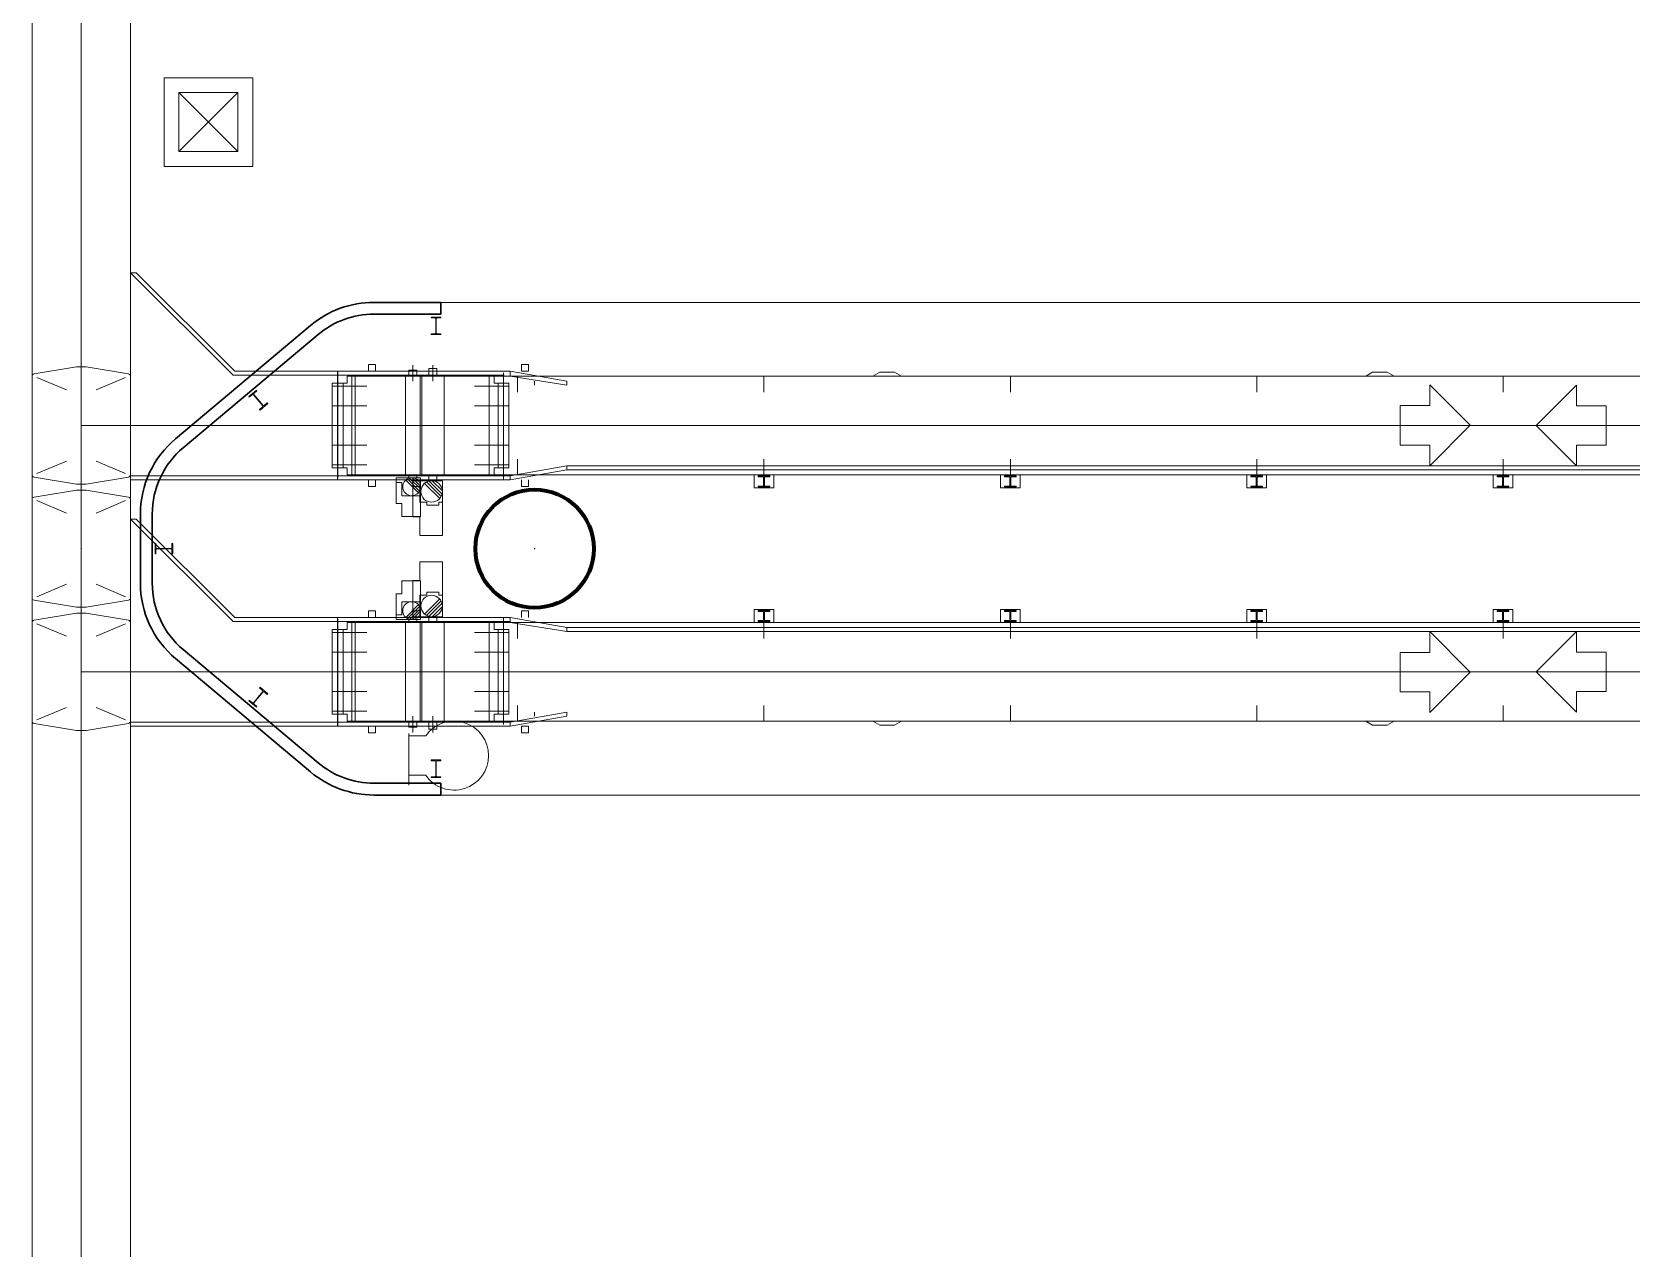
# Model space of a CAD drawing. Header units: metres. Extents: x 1807 to 3745, y 842 to 1968.
# Drawn here: x 3444.9 to 3461.14, y 1516.9 to 1529.24 of the extents above; entities that cross this region are included whole.
import ezdxf

# ---------------------------------------------------------------- set-up
doc = ezdxf.new("R2010")
doc.units = ezdxf.units.M
doc.header["$MEASUREMENT"] = 0
doc.layers.add('Level 1', color=7, linetype='Continuous', lineweight=0)

msp = doc.modelspace()

# ---------------------------------------------------------------- linework, layer by layer
at = {"layer": 'Level 1', "color": 7, "linetype": 'Continuous', "lineweight": 0}
for p, q in [((3444.9, 1578.518), (3444.9, 1447.459)), ((3445.9, 1578.518), (3445.9, 1447.459)), ((3446.24, 1528.78), (3447.14, 1528.78)), ((3446.24, 1527.88), (3446.24, 1528.78)), ((3447.14, 1528.78), (3447.14, 1527.88)), ((3446.39, 1528.63), (3446.99, 1528.03)), ((3446.99, 1528.63), (3446.39, 1528.03)), ((3447.14, 1527.88), (3446.24, 1527.88)), ((3446.94, 1525.76), (3445.9, 1526.8)), ((3445.957, 1526.8), (3445.9, 1526.8)), ((3446.957, 1525.8), (3445.957, 1526.8)), ((3473.73, 1526.5), (3448.37, 1526.5)), ((3447.727, 1526.266), (3446.357, 1525.116)), ((3444.9, 1524.751), (3444.9, 1525.749)), ((3445.35, 1525.845), (3444.921, 1525.773)), ((3445.45, 1525.845), (3445.35, 1525.845)), ((3445.399, 1525.874), (3445.401, 1525.876)), ((3445.401, 1525.874), (3445.399, 1525.876)), ((3445.45, 1525.845), (3445.879, 1525.773)), ((3445.9, 1524.751), (3445.9, 1525.749)), ((3445.9, 1524.751), (3445.9, 1525.749)), ((3447.28, 1525.76), (3446.94, 1525.76)), ((3447.28, 1525.8), (3446.957, 1525.8)), ((3448, 1525.8), (3447.28, 1525.8)), ((3448, 1525.76), (3447.28, 1525.76)), ((3448, 1525.8), (3449.754, 1525.8)), ((3448, 1524.7), (3448, 1525.8)), ((3448, 1525.76), (3449.69, 1525.76)), ((3448.097, 1525.75), (3448.147, 1525.75)), ((3448.097, 1525.68), (3448.097, 1525.75)), ((3473.953, 1525.75), (3448.147, 1525.75)), ((3448.315, 1525.8), (3448.315, 1525.87)), ((3448.315, 1525.87), (3448.385, 1525.87)), ((3448.385, 1525.8), (3448.385, 1525.87)), ((3448.689, 1525.76), (3448.839, 1525.76)), ((3448.724, 1525.81), (3448.804, 1525.81)), ((3448.724, 1525.81), (3448.724, 1525.76)), ((3448.804, 1525.81), (3448.804, 1525.76)), ((3448.868, 1525.76), (3449.068, 1525.76)), ((3448.928, 1525.83), (3448.928, 1525.76)), ((3448.928, 1525.83), (3449.008, 1525.83)), ((3449.008, 1525.83), (3449.008, 1525.76)), ((3449.589, 1525.75), (3449.539, 1525.75)), ((3449.589, 1525.68), (3449.589, 1525.75)), ((3449.754, 1525.8), (3450.328, 1525.7)), ((3449.754, 1525.8), (3449.754, 1525.75)), ((3450.328, 1525.66), (3449.754, 1525.75)), ((3449.828, 1525.75), (3449.828, 1525.59)), ((3449.868, 1525.8), (3449.868, 1525.87)), ((3449.868, 1525.87), (3449.938, 1525.87)), ((3449.868, 1525.8), (3449.938, 1525.8)), ((3449.938, 1525.8), (3449.938, 1525.87)), ((3452.328, 1525.75), (3452.328, 1525.59)), ((3453.434, 1525.75), (3453.503, 1525.79)), ((3453.653, 1525.79), (3453.503, 1525.79)), ((3453.653, 1525.79), (3453.723, 1525.75)), ((3454.828, 1525.75), (3454.828, 1525.59)), ((3457.328, 1525.75), (3457.328, 1525.59)), ((3458.434, 1525.75), (3458.503, 1525.79)), ((3458.653, 1525.79), (3458.503, 1525.79)), ((3458.653, 1525.79), (3458.723, 1525.75)), ((3459.828, 1525.75), (3459.828, 1525.59)), ((3444.95, 1525.738), (3445.25, 1525.611)), ((3445.85, 1525.738), (3445.55, 1525.611)), ((3447.947, 1525.68), (3447.947, 1524.82)), ((3447.947, 1525.68), (3448.097, 1525.68)), ((3447.947, 1525.65), (3448.297, 1525.65)), ((3449.739, 1525.65), (3449.389, 1525.65)), ((3449.739, 1525.68), (3449.589, 1525.68)), ((3449.739, 1524.82), (3449.739, 1525.68)), ((3449.998, 1525.7), (3449.998, 1525.66)), ((3450.328, 1525.7), (3450.328, 1525.66)), ((3459.084, 1525.662), (3459.494, 1525.252)), ((3459.084, 1525.452), (3459.084, 1525.662)), ((3447.947, 1525.45), (3448.297, 1525.45)), ((3449.739, 1525.45), (3449.389, 1525.45)), ((3458.784, 1525.052), (3458.784, 1525.452)), ((3458.784, 1525.452), (3459.084, 1525.452)), ((3459.084, 1524.842), (3459.494, 1525.252)), ((3445.399, 1525.251), (3445.401, 1525.249)), ((3445.399, 1525.249), (3445.401, 1525.251)), ((3445.399, 1525.249), (3445.401, 1525.251)), ((3445.401, 1525.249), (3445.399, 1525.251)), ((3447.279, 1525.251), (3447.281, 1525.249)), ((3447.279, 1525.249), (3447.281, 1525.251)), ((3447.947, 1525.25), (3448.297, 1525.25)), ((3449.739, 1525.25), (3449.389, 1525.25)), ((3447.947, 1525.05), (3448.297, 1525.05)), ((3449.739, 1525.05), (3449.389, 1525.05)), ((3458.784, 1525.052), (3459.084, 1525.052)), ((3459.084, 1524.842), (3459.084, 1525.052)), ((3444.95, 1524.762), (3445.25, 1524.889)), ((3445.85, 1524.762), (3445.55, 1524.889)), ((3447.947, 1524.85), (3448.297, 1524.85)), ((3447.947, 1524.82), (3448.097, 1524.82)), ((3448.097, 1524.82), (3448.097, 1524.75)), ((3449.739, 1524.85), (3449.389, 1524.85)), ((3449.739, 1524.82), (3449.589, 1524.82)), ((3449.589, 1524.82), (3449.589, 1524.75)), ((3449.754, 1524.74), (3450.328, 1524.84)), ((3450.328, 1524.8), (3449.754, 1524.7)), ((3449.828, 1524.91), (3449.828, 1524.75)), ((3469.918, 1524.84), (3450.328, 1524.84)), ((3450.328, 1524.84), (3450.328, 1524.8)), ((3469.328, 1524.8), (3450.328, 1524.8)), ((3452.328, 1524.91), (3452.328, 1524.75)), ((3454.828, 1524.91), (3454.828, 1524.75)), ((3457.328, 1524.91), (3457.328, 1524.75)), ((3459.828, 1524.91), (3459.828, 1524.75)), ((3445.35, 1524.655), (3444.921, 1524.727)), ((3445.45, 1524.655), (3445.35, 1524.655)), ((3445.399, 1524.624), (3445.401, 1524.626)), ((3445.401, 1524.624), (3445.399, 1524.626)), ((3445.45, 1524.655), (3445.879, 1524.727)), ((3447.28, 1524.74), (3445.9, 1524.74)), ((3447.28, 1524.7), (3445.9, 1524.7)), ((3448, 1524.74), (3447.28, 1524.74)), ((3448, 1524.7), (3447.28, 1524.7)), ((3448, 1524.74), (3449.754, 1524.74)), ((3448, 1524.7), (3449.754, 1524.7)), ((3448.097, 1524.75), (3448.147, 1524.75)), ((3473.953, 1524.75), (3448.147, 1524.75)), ((3448.315, 1524.7), (3448.315, 1524.63)), ((3448.315, 1524.63), (3448.385, 1524.63)), ((3448.385, 1524.7), (3448.385, 1524.63)), ((3448.844, 1524.72), (3448.594, 1524.72)), ((3448.594, 1524.72), (3448.594, 1524.67)), ((3448.654, 1524.67), (3448.594, 1524.67)), ((3448.654, 1524.67), (3448.654, 1524.538)), ((3448.689, 1524.74), (3448.839, 1524.74)), ((3448.821, 1524.568), (3448.692, 1524.697)), ((3448.833, 1524.585), (3448.709, 1524.709)), ((3448.724, 1524.74), (3448.724, 1524.72)), ((3448.841, 1524.607), (3448.73, 1524.717)), ((3448.844, 1524.633), (3448.757, 1524.72)), ((3449.064, 1524.69), (3448.764, 1524.69)), ((3448.764, 1524.69), (3448.764, 1524.63)), ((3448.836, 1524.63), (3448.764, 1524.63)), ((3448.804, 1524.74), (3448.804, 1524.72)), ((3448.836, 1524.63), (3448.836, 1524.472)), ((3448.844, 1524.72), (3448.844, 1524.538)), ((3448.868, 1524.74), (3449.068, 1524.74)), ((3449.037, 1524.508), (3448.882, 1524.662)), ((3449.051, 1524.529), (3448.903, 1524.677)), ((3448.928, 1524.74), (3448.928, 1524.69)), ((3449.061, 1524.554), (3448.928, 1524.687)), ((3449.064, 1524.587), (3448.961, 1524.69)), ((3449.008, 1524.74), (3449.008, 1524.69)), ((3449.064, 1524.69), (3449.064, 1524.472)), ((3449.589, 1524.75), (3449.539, 1524.75)), ((3449.754, 1524.74), (3449.754, 1524.7)), ((3449.868, 1524.7), (3449.868, 1524.63)), ((3449.868, 1524.63), (3449.938, 1524.63)), ((3449.938, 1524.7), (3449.938, 1524.63)), ((3452.228, 1524.616), (3452.228, 1524.75)), ((3452.228, 1524.75), (3452.428, 1524.75)), ((3452.228, 1524.616), (3452.428, 1524.616)), ((3452.268, 1524.74), (3452.388, 1524.74)), ((3452.268, 1524.74), (3452.268, 1524.73)), ((3452.268, 1524.73), (3452.323, 1524.73)), ((3452.268, 1524.636), (3452.268, 1524.626)), ((3452.268, 1524.636), (3452.323, 1524.636)), ((3452.268, 1524.626), (3452.388, 1524.626)), ((3452.288, 1524.75), (3452.288, 1524.74)), ((3452.323, 1524.73), (3452.323, 1524.636)), ((3452.333, 1524.73), (3452.388, 1524.73)), ((3452.333, 1524.73), (3452.333, 1524.636)), ((3452.333, 1524.636), (3452.388, 1524.636)), ((3452.368, 1524.75), (3452.368, 1524.74)), ((3452.388, 1524.74), (3452.388, 1524.73)), ((3452.388, 1524.636), (3452.388, 1524.626)), ((3452.428, 1524.616), (3452.428, 1524.75)), ((3454.728, 1524.616), (3454.728, 1524.75)), ((3454.728, 1524.75), (3454.928, 1524.75)), ((3454.728, 1524.616), (3454.928, 1524.616)), ((3454.768, 1524.74), (3454.888, 1524.74)), ((3454.768, 1524.74), (3454.768, 1524.73)), ((3454.768, 1524.73), (3454.823, 1524.73)), ((3454.768, 1524.636), (3454.768, 1524.626)), ((3454.768, 1524.636), (3454.823, 1524.636)), ((3454.768, 1524.626), (3454.888, 1524.626)), ((3454.788, 1524.75), (3454.788, 1524.74)), ((3454.823, 1524.73), (3454.823, 1524.636)), ((3454.833, 1524.73), (3454.888, 1524.73)), ((3454.833, 1524.73), (3454.833, 1524.636)), ((3454.833, 1524.636), (3454.888, 1524.636)), ((3454.868, 1524.75), (3454.868, 1524.74)), ((3454.888, 1524.74), (3454.888, 1524.73)), ((3454.888, 1524.636), (3454.888, 1524.626)), ((3454.928, 1524.616), (3454.928, 1524.75)), ((3457.228, 1524.616), (3457.228, 1524.75)), ((3457.228, 1524.75), (3457.428, 1524.75)), ((3457.228, 1524.616), (3457.428, 1524.616)), ((3457.268, 1524.74), (3457.388, 1524.74)), ((3457.268, 1524.74), (3457.268, 1524.73)), ((3457.268, 1524.73), (3457.323, 1524.73)), ((3457.268, 1524.636), (3457.268, 1524.626)), ((3457.268, 1524.636), (3457.323, 1524.636)), ((3457.268, 1524.626), (3457.388, 1524.626)), ((3457.288, 1524.75), (3457.288, 1524.74)), ((3457.323, 1524.73), (3457.323, 1524.636)), ((3457.333, 1524.73), (3457.388, 1524.73)), ((3457.333, 1524.73), (3457.333, 1524.636)), ((3457.333, 1524.636), (3457.388, 1524.636)), ((3457.368, 1524.75), (3457.368, 1524.74)), ((3457.388, 1524.74), (3457.388, 1524.73)), ((3457.388, 1524.636), (3457.388, 1524.626)), ((3457.428, 1524.616), (3457.428, 1524.75)), ((3459.728, 1524.616), (3459.728, 1524.75)), ((3459.728, 1524.75), (3459.928, 1524.75)), ((3459.728, 1524.616), (3459.928, 1524.616)), ((3459.768, 1524.74), (3459.888, 1524.74)), ((3459.768, 1524.74), (3459.768, 1524.73)), ((3459.768, 1524.73), (3459.823, 1524.73)), ((3459.768, 1524.636), (3459.768, 1524.626)), ((3459.768, 1524.636), (3459.823, 1524.636)), ((3459.768, 1524.626), (3459.888, 1524.626)), ((3459.788, 1524.75), (3459.788, 1524.74)), ((3459.823, 1524.73), (3459.823, 1524.636)), ((3459.833, 1524.73), (3459.888, 1524.73)), ((3459.833, 1524.73), (3459.833, 1524.636)), ((3459.833, 1524.636), (3459.888, 1524.636)), ((3459.868, 1524.75), (3459.868, 1524.74)), ((3459.888, 1524.74), (3459.888, 1524.73)), ((3459.888, 1524.636), (3459.888, 1524.626)), ((3459.928, 1524.616), (3459.928, 1524.75)), ((3444.9, 1523.501), (3444.9, 1524.499)), ((3445.35, 1524.595), (3444.921, 1524.523)), ((3444.95, 1524.488), (3445.25, 1524.361)), ((3445.45, 1524.595), (3445.35, 1524.595)), ((3445.45, 1524.595), (3445.879, 1524.523)), ((3445.85, 1524.488), (3445.55, 1524.361)), ((3445.9, 1523.501), (3445.9, 1524.499)), ((3445.9, 1523.501), (3445.9, 1524.499)), ((3448.844, 1524.538), (3448.654, 1524.538)), ((3448.908, 1524.472), (3448.836, 1524.472)), ((3448.908, 1524.472), (3448.908, 1524.442)), ((3449.028, 1524.442), (3448.908, 1524.442)), ((3449.064, 1524.472), (3449.028, 1524.472)), ((3449.028, 1524.472), (3449.028, 1524.442)), ((3446.94, 1523.26), (3445.9, 1524.3)), ((3445.957, 1524.3), (3445.9, 1524.3)), ((3446.957, 1523.3), (3445.957, 1524.3)), ((3446, 1524.35), (3446, 1523.65)), ((3445.399, 1523.999), (3445.401, 1524.001)), ((3445.401, 1523.999), (3445.399, 1524.001)), ((3449.999, 1524.001), (3450.001, 1523.999)), ((3449.999, 1523.999), (3450.001, 1524.001)), ((3444.95, 1523.512), (3445.25, 1523.639)), ((3445.85, 1523.512), (3445.55, 1523.639)), ((3445.35, 1523.405), (3444.921, 1523.477)), ((3445.45, 1523.405), (3445.879, 1523.477)), ((3448.836, 1523.37), (3448.836, 1523.528)), ((3448.908, 1523.528), (3448.836, 1523.528)), ((3449.037, 1523.492), (3448.882, 1523.337)), ((3449.051, 1523.471), (3448.903, 1523.323)), ((3449.028, 1523.558), (3448.908, 1523.558)), ((3448.908, 1523.528), (3448.908, 1523.558)), ((3449.028, 1523.528), (3449.028, 1523.558)), ((3449.064, 1523.528), (3449.028, 1523.528)), ((3449.064, 1523.31), (3449.064, 1523.528)), ((3445.35, 1523.345), (3444.921, 1523.273)), ((3445.45, 1523.405), (3445.35, 1523.405)), ((3445.45, 1523.345), (3445.35, 1523.345)), ((3445.399, 1523.374), (3445.401, 1523.376)), ((3445.401, 1523.374), (3445.399, 1523.376)), ((3445.45, 1523.345), (3445.879, 1523.273)), ((3448.315, 1523.3), (3448.315, 1523.37)), ((3448.315, 1523.37), (3448.385, 1523.37)), ((3448.385, 1523.3), (3448.385, 1523.37)), ((3448.654, 1523.33), (3448.594, 1523.33)), ((3448.594, 1523.28), (3448.594, 1523.33)), ((3448.844, 1523.462), (3448.654, 1523.462)), ((3448.654, 1523.33), (3448.654, 1523.462)), ((3448.821, 1523.432), (3448.692, 1523.303)), ((3448.833, 1523.414), (3448.709, 1523.291)), ((3448.841, 1523.393), (3448.73, 1523.283)), ((3448.844, 1523.366), (3448.757, 1523.28)), ((3448.836, 1523.37), (3448.764, 1523.37)), ((3448.764, 1523.31), (3448.764, 1523.37)), ((3449.064, 1523.31), (3448.764, 1523.31)), ((3448.844, 1523.28), (3448.844, 1523.462)), ((3449.061, 1523.446), (3448.928, 1523.313)), ((3448.928, 1523.26), (3448.928, 1523.31)), ((3449.064, 1523.413), (3448.961, 1523.31)), ((3449.008, 1523.26), (3449.008, 1523.31)), ((3449.868, 1523.3), (3449.868, 1523.37)), ((3449.868, 1523.37), (3449.938, 1523.37)), ((3449.938, 1523.3), (3449.938, 1523.37)), ((3452.228, 1523.384), (3452.228, 1523.25)), ((3452.228, 1523.384), (3452.428, 1523.384)), ((3452.268, 1523.374), (3452.388, 1523.374)), ((3452.268, 1523.364), (3452.268, 1523.374)), ((3452.268, 1523.364), (3452.323, 1523.364)), ((3452.323, 1523.27), (3452.323, 1523.364)), ((3452.333, 1523.364), (3452.388, 1523.364)), ((3452.333, 1523.27), (3452.333, 1523.364)), ((3452.388, 1523.364), (3452.388, 1523.374)), ((3452.428, 1523.384), (3452.428, 1523.25)), ((3454.728, 1523.384), (3454.728, 1523.25)), ((3454.728, 1523.384), (3454.928, 1523.384)), ((3454.768, 1523.374), (3454.888, 1523.374)), ((3454.768, 1523.364), (3454.768, 1523.374)), ((3454.768, 1523.364), (3454.823, 1523.364)), ((3454.823, 1523.27), (3454.823, 1523.364)), ((3454.833, 1523.364), (3454.888, 1523.364)), ((3454.833, 1523.27), (3454.833, 1523.364)), ((3454.888, 1523.364), (3454.888, 1523.374)), ((3454.928, 1523.384), (3454.928, 1523.25)), ((3457.228, 1523.384), (3457.228, 1523.25)), ((3457.228, 1523.384), (3457.428, 1523.384)), ((3457.268, 1523.374), (3457.388, 1523.374)), ((3457.268, 1523.364), (3457.268, 1523.374)), ((3457.268, 1523.364), (3457.323, 1523.364)), ((3457.323, 1523.27), (3457.323, 1523.364)), ((3457.333, 1523.364), (3457.388, 1523.364)), ((3457.333, 1523.27), (3457.333, 1523.364)), ((3457.388, 1523.364), (3457.388, 1523.374)), ((3457.428, 1523.384), (3457.428, 1523.25)), ((3459.728, 1523.384), (3459.728, 1523.25)), ((3459.728, 1523.384), (3459.928, 1523.384)), ((3459.768, 1523.374), (3459.888, 1523.374)), ((3459.768, 1523.364), (3459.768, 1523.374)), ((3459.768, 1523.364), (3459.823, 1523.364)), ((3459.823, 1523.27), (3459.823, 1523.364)), ((3459.833, 1523.364), (3459.888, 1523.364)), ((3459.833, 1523.27), (3459.833, 1523.364)), ((3459.888, 1523.364), (3459.888, 1523.374)), ((3459.928, 1523.384), (3459.928, 1523.25)), ((3444.9, 1522.251), (3444.9, 1523.249)), ((3444.95, 1523.238), (3445.25, 1523.111)), ((3445.85, 1523.238), (3445.55, 1523.111)), ((3445.9, 1522.251), (3445.9, 1523.249)), ((3445.9, 1522.251), (3445.9, 1523.249)), ((3447.28, 1523.26), (3446.94, 1523.26)), ((3447.28, 1523.3), (3446.957, 1523.3)), ((3448, 1523.3), (3447.28, 1523.3)), ((3448, 1523.26), (3447.28, 1523.26)), ((3447.947, 1522.32), (3447.947, 1523.18)), ((3447.947, 1523.18), (3448.097, 1523.18)), ((3447.947, 1523.15), (3448.297, 1523.15)), ((3448, 1523.3), (3449.754, 1523.3)), ((3448, 1522.2), (3448, 1523.3)), ((3448, 1523.26), (3449.754, 1523.26)), ((3448.097, 1523.25), (3448.147, 1523.25)), ((3448.097, 1523.18), (3448.097, 1523.25)), ((3448.147, 1523.25), (3449.562, 1523.25)), ((3448.844, 1523.28), (3448.594, 1523.28)), ((3448.689, 1523.26), (3448.839, 1523.26)), ((3448.724, 1523.26), (3448.724, 1523.28)), ((3448.804, 1523.26), (3448.804, 1523.28)), ((3448.868, 1523.26), (3449.068, 1523.26)), ((3449.739, 1523.15), (3449.389, 1523.15)), ((3449.589, 1523.25), (3449.539, 1523.25)), ((3473.953, 1523.25), (3449.589, 1523.25)), ((3449.589, 1523.18), (3449.589, 1523.25)), ((3449.739, 1523.18), (3449.589, 1523.18)), ((3449.739, 1523.18), (3449.739, 1522.32)), ((3449.754, 1523.3), (3450.328, 1523.2)), ((3449.754, 1523.3), (3449.754, 1523.25)), ((3450.328, 1523.16), (3449.754, 1523.25)), ((3449.828, 1523.09), (3449.828, 1523.25)), ((3469.328, 1523.2), (3450.328, 1523.2)), ((3450.328, 1523.2), (3450.328, 1523.16)), ((3469.918, 1523.16), (3450.328, 1523.16)), ((3452.228, 1523.25), (3452.428, 1523.25)), ((3452.268, 1523.27), (3452.323, 1523.27)), ((3452.268, 1523.26), (3452.268, 1523.27)), ((3452.268, 1523.26), (3452.388, 1523.26)), ((3452.288, 1523.25), (3452.288, 1523.26)), ((3452.328, 1523.09), (3452.328, 1523.25)), ((3452.333, 1523.27), (3452.388, 1523.27)), ((3452.368, 1523.25), (3452.368, 1523.26)), ((3452.388, 1523.26), (3452.388, 1523.27)), ((3454.728, 1523.25), (3454.928, 1523.25)), ((3454.768, 1523.27), (3454.823, 1523.27)), ((3454.768, 1523.26), (3454.768, 1523.27)), ((3454.768, 1523.26), (3454.888, 1523.26)), ((3454.788, 1523.25), (3454.788, 1523.26)), ((3454.828, 1523.09), (3454.828, 1523.25)), ((3454.833, 1523.27), (3454.888, 1523.27)), ((3454.868, 1523.25), (3454.868, 1523.26)), ((3454.888, 1523.26), (3454.888, 1523.27)), ((3457.228, 1523.25), (3457.428, 1523.25)), ((3457.268, 1523.27), (3457.323, 1523.27)), ((3457.268, 1523.26), (3457.268, 1523.27)), ((3457.268, 1523.26), (3457.388, 1523.26)), ((3457.288, 1523.25), (3457.288, 1523.26)), ((3457.328, 1523.09), (3457.328, 1523.25)), ((3457.333, 1523.27), (3457.388, 1523.27)), ((3457.368, 1523.25), (3457.368, 1523.26)), ((3457.388, 1523.26), (3457.388, 1523.27)), ((3459.084, 1523.158), (3459.494, 1522.748)), ((3459.084, 1523.158), (3459.084, 1522.948)), ((3459.728, 1523.25), (3459.928, 1523.25)), ((3459.768, 1523.27), (3459.823, 1523.27)), ((3459.768, 1523.26), (3459.768, 1523.27)), ((3459.768, 1523.26), (3459.888, 1523.26)), ((3459.788, 1523.25), (3459.788, 1523.26)), ((3459.828, 1523.09), (3459.828, 1523.25)), ((3459.833, 1523.27), (3459.888, 1523.27)), ((3459.868, 1523.25), (3459.868, 1523.26)), ((3459.888, 1523.26), (3459.888, 1523.27)), ((3446.357, 1522.884), (3447.727, 1521.734)), ((3447.947, 1522.95), (3448.297, 1522.95)), ((3449.739, 1522.95), (3449.389, 1522.95)), ((3458.784, 1522.948), (3458.784, 1522.548)), ((3458.784, 1522.948), (3459.084, 1522.948)), ((3445.399, 1522.751), (3445.401, 1522.749)), ((3445.399, 1522.749), (3445.401, 1522.751)), ((3445.399, 1522.749), (3445.401, 1522.751)), ((3445.401, 1522.749), (3445.399, 1522.751)), ((3447.279, 1522.751), (3447.281, 1522.749)), ((3447.279, 1522.749), (3447.281, 1522.751)), ((3447.947, 1522.75), (3448.297, 1522.75)), ((3449.739, 1522.75), (3449.389, 1522.75)), ((3459.084, 1522.338), (3459.494, 1522.748)), ((3447.947, 1522.55), (3448.297, 1522.55)), ((3449.739, 1522.55), (3449.389, 1522.55)), ((3458.784, 1522.548), (3459.084, 1522.548)), ((3459.084, 1522.548), (3459.084, 1522.338)), ((3444.95, 1522.262), (3445.25, 1522.389)), ((3445.85, 1522.262), (3445.55, 1522.389)), ((3447.947, 1522.35), (3448.297, 1522.35)), ((3449.739, 1522.35), (3449.389, 1522.35)), ((3449.754, 1522.24), (3450.328, 1522.34)), ((3449.828, 1522.25), (3449.828, 1522.41)), ((3449.998, 1522.3), (3449.998, 1522.34)), ((3450.328, 1522.34), (3450.328, 1522.3)), ((3452.328, 1522.25), (3452.328, 1522.41)), ((3454.828, 1522.25), (3454.828, 1522.41)), ((3457.328, 1522.25), (3457.328, 1522.41)), ((3459.828, 1522.25), (3459.828, 1522.41)), ((3445.35, 1522.155), (3444.921, 1522.226)), ((3445.45, 1522.155), (3445.879, 1522.226)), ((3447.28, 1522.24), (3445.9, 1522.24)), ((3447.28, 1522.2), (3445.9, 1522.2)), ((3448, 1522.24), (3447.28, 1522.24)), ((3448, 1522.2), (3447.28, 1522.2)), ((3447.947, 1522.32), (3448.097, 1522.32)), ((3448, 1522.24), (3449.754, 1522.24)), ((3448, 1522.2), (3449.754, 1522.2)), ((3448.097, 1522.32), (3448.097, 1522.25)), ((3448.097, 1522.25), (3448.147, 1522.25)), ((3473.953, 1522.25), (3448.147, 1522.25)), ((3448.17, 1522.25), (3449.562, 1522.25)), ((3448.315, 1522.2), (3448.315, 1522.13)), ((3448.385, 1522.2), (3448.385, 1522.13)), ((3448.689, 1522.24), (3448.839, 1522.24)), ((3448.724, 1522.19), (3448.724, 1522.24)), ((3448.724, 1522.19), (3448.804, 1522.19)), ((3448.804, 1522.19), (3448.804, 1522.24)), ((3448.868, 1522.24), (3449.068, 1522.24)), ((3448.928, 1522.17), (3448.928, 1522.24)), ((3448.928, 1522.17), (3449.008, 1522.17)), ((3449.008, 1522.17), (3449.008, 1522.24)), ((3449.589, 1522.25), (3449.539, 1522.25)), ((3449.739, 1522.32), (3449.589, 1522.32)), ((3449.589, 1522.32), (3449.589, 1522.25)), ((3450.328, 1522.3), (3449.754, 1522.2)), ((3449.754, 1522.24), (3449.754, 1522.2)), ((3449.868, 1522.2), (3449.938, 1522.2)), ((3449.868, 1522.2), (3449.868, 1522.13)), ((3449.938, 1522.2), (3449.938, 1522.13)), ((3453.434, 1522.25), (3453.503, 1522.21)), ((3453.653, 1522.21), (3453.503, 1522.21)), ((3453.653, 1522.21), (3453.723, 1522.25)), ((3458.434, 1522.25), (3458.503, 1522.21)), ((3458.653, 1522.21), (3458.503, 1522.21)), ((3458.653, 1522.21), (3458.723, 1522.25)), ((3445.45, 1522.155), (3445.35, 1522.155)), ((3448.315, 1522.13), (3448.385, 1522.13)), ((3449.868, 1522.13), (3449.938, 1522.13)), ((3448.37, 1521.5), (3473.73, 1521.5))]:
    msp.add_line(p, q, dxfattribs=at)
at = {"layer": 'Level 1', "color": 7, "linetype": 'Continuous', "lineweight": 0, "ltscale": 4}
for p, q in [((3445.4, 1578.518), (3445.4, 1447.459)), ((3448.002, 1525.8), (3448.002, 1524.715)), ((3448.147, 1525.75), (3448.147, 1524.75)), ((3448.178, 1525.75), (3448.178, 1524.75)), ((3448.689, 1525.75), (3448.689, 1524.75)), ((3448.764, 1525.7), (3448.764, 1525.864)), ((3448.839, 1525.75), (3448.839, 1524.75)), ((3448.855, 1525.75), (3448.855, 1524.75)), ((3448.968, 1525.7), (3448.968, 1525.864)), ((3449.081, 1525.75), (3449.081, 1524.75)), ((3449.539, 1524.75), (3449.539, 1525.75)), ((3449.684, 1524.7), (3449.684, 1525.785)), ((3448.057, 1525.68), (3448.057, 1524.82)), ((3449.629, 1524.82), (3449.629, 1525.68)), ((3460.573, 1525.66), (3460.163, 1525.25)), ((3460.573, 1525.45), (3460.573, 1525.66)), ((3460.873, 1525.45), (3460.573, 1525.45)), ((3460.873, 1525.05), (3460.873, 1525.45)), ((3445.4, 1525.25), (3447.28, 1525.25)), ((3447.28, 1525.25), (3474.82, 1525.25)), ((3460.573, 1524.84), (3460.163, 1525.25)), ((3460.573, 1524.84), (3460.573, 1525.05)), ((3460.873, 1525.05), (3460.573, 1525.05)), ((3448.594, 1524.67), (3448.594, 1524.458)), ((3448.764, 1524.63), (3448.764, 1524.322)), ((3448.654, 1524.458), (3448.594, 1524.458)), ((3448.654, 1524.458), (3448.654, 1524.326)), ((3448.844, 1524.326), (3448.844, 1524.538)), ((3449.064, 1524.134), (3449.064, 1524.472)), ((3448.654, 1524.326), (3448.844, 1524.326)), ((3448.836, 1524.322), (3448.764, 1524.322)), ((3448.836, 1524.322), (3448.836, 1524.134)), ((3448.836, 1524.134), (3449.064, 1524.134)), ((3448.836, 1523.866), (3449.064, 1523.866)), ((3448.836, 1523.678), (3448.836, 1523.866)), ((3449.064, 1523.866), (3449.064, 1523.528)), ((3448.654, 1523.674), (3448.844, 1523.674)), ((3448.654, 1523.542), (3448.654, 1523.674)), ((3448.764, 1523.37), (3448.764, 1523.678)), ((3448.836, 1523.678), (3448.764, 1523.678)), ((3448.844, 1523.674), (3448.844, 1523.462)), ((3448.594, 1523.33), (3448.594, 1523.542)), ((3448.654, 1523.542), (3448.594, 1523.542)), ((3448.002, 1522.2), (3448.002, 1523.285)), ((3448.057, 1522.32), (3448.057, 1523.18)), ((3448.147, 1522.25), (3448.147, 1523.25)), ((3448.178, 1522.25), (3448.178, 1523.25)), ((3448.689, 1522.25), (3448.689, 1523.25)), ((3448.839, 1522.25), (3448.839, 1523.25)), ((3448.855, 1522.25), (3448.855, 1523.25)), ((3449.081, 1522.25), (3449.081, 1523.25)), ((3449.539, 1523.25), (3449.539, 1522.25)), ((3449.629, 1523.18), (3449.629, 1522.32)), ((3449.684, 1523.3), (3449.684, 1522.215)), ((3460.573, 1523.16), (3460.163, 1522.75)), ((3460.573, 1523.16), (3460.573, 1522.95)), ((3460.873, 1522.95), (3460.573, 1522.95)), ((3460.873, 1522.95), (3460.873, 1522.55)), ((3445.4, 1522.75), (3447.28, 1522.75)), ((3447.28, 1522.75), (3474.82, 1522.75)), ((3460.573, 1522.34), (3460.163, 1522.75)), ((3460.573, 1522.55), (3460.573, 1522.34)), ((3460.873, 1522.55), (3460.573, 1522.55)), ((3448.764, 1522.3), (3448.764, 1522.136)), ((3448.968, 1522.3), (3448.968, 1522.136))]:
    msp.add_line(p, q, dxfattribs=at)
at = {"layer": 'Level 1', "color": 7, "linetype": 'Continuous', "lineweight": 13}
for p, q in [((3446.39, 1528.63), (3446.99, 1528.63)), ((3446.39, 1528.03), (3446.39, 1528.63)), ((3446.99, 1528.63), (3446.99, 1528.03)), ((3446.99, 1528.03), (3446.39, 1528.03)), ((3449.05, 1526.35), (3448.949, 1526.35)), ((3448.949, 1526.35), (3448.949, 1526.342)), ((3448.949, 1526.342), (3448.99, 1526.342)), ((3448.997, 1526.334), (3448.997, 1526.188)), ((3449.002, 1526.188), (3449.002, 1526.334)), ((3449.009, 1526.342), (3449.05, 1526.342)), ((3449.05, 1526.342), (3449.05, 1526.35)), ((3448.99, 1526.18), (3448.949, 1526.18)), ((3448.949, 1526.18), (3448.949, 1526.172)), ((3448.949, 1526.172), (3449.05, 1526.172)), ((3449.05, 1526.18), (3449.009, 1526.18)), ((3449.05, 1526.172), (3449.05, 1526.18)), ((3447.177, 1525.609), (3447.1, 1525.543)), ((3447.151, 1525.576), (3447.183, 1525.603)), ((3447.183, 1525.603), (3447.177, 1525.609)), ((3447.1, 1525.543), (3447.105, 1525.537)), ((3447.105, 1525.537), (3447.136, 1525.564)), ((3447.147, 1525.563), (3447.241, 1525.45)), ((3447.245, 1525.453), (3447.15, 1525.566)), ((3447.24, 1525.439), (3447.209, 1525.413)), ((3447.214, 1525.407), (3447.292, 1525.472)), ((3447.287, 1525.479), (3447.255, 1525.452)), ((3447.292, 1525.472), (3447.287, 1525.479)), ((3447.209, 1525.413), (3447.214, 1525.407)), ((3446.15, 1524.051), (3446.15, 1523.949)), ((3446.158, 1524.051), (3446.15, 1524.051)), ((3446.158, 1524.01), (3446.158, 1524.051)), ((3446.158, 1523.949), (3446.158, 1523.99)), ((3446.312, 1524.002), (3446.166, 1524.002)), ((3446.166, 1523.998), (3446.312, 1523.998)), ((3446.328, 1524.051), (3446.32, 1524.051)), ((3446.32, 1524.051), (3446.32, 1524.01)), ((3446.32, 1523.99), (3446.32, 1523.949)), ((3446.328, 1523.949), (3446.328, 1524.051)), ((3446.15, 1523.949), (3446.158, 1523.949)), ((3446.32, 1523.949), (3446.328, 1523.949)), ((3447.147, 1522.437), (3447.241, 1522.55)), ((3447.245, 1522.547), (3447.15, 1522.434)), ((3447.209, 1522.587), (3447.214, 1522.593)), ((3447.24, 1522.561), (3447.209, 1522.587)), ((3447.214, 1522.593), (3447.292, 1522.528)), ((3447.287, 1522.521), (3447.255, 1522.548)), ((3447.292, 1522.528), (3447.287, 1522.521)), ((3447.1, 1522.457), (3447.105, 1522.463)), ((3447.177, 1522.391), (3447.1, 1522.457)), ((3447.105, 1522.463), (3447.136, 1522.436)), ((3447.151, 1522.424), (3447.183, 1522.397)), ((3447.183, 1522.397), (3447.177, 1522.391)), ((3448.723, 1521.6), (3448.723, 1522.123)), ((3448.723, 1522.1), (3448.896, 1522.1)), ((3449.05, 1521.856), (3448.949, 1521.856)), ((3448.949, 1521.856), (3448.949, 1521.848)), ((3448.949, 1521.848), (3448.989, 1521.848)), ((3449.009, 1521.848), (3449.05, 1521.848)), ((3449.05, 1521.848), (3449.05, 1521.856)), ((3448.896, 1521.7), (3448.723, 1521.7)), ((3448.723, 1521.7), (3448.723, 1521.6)), ((3448.989, 1521.686), (3448.949, 1521.686)), ((3448.949, 1521.686), (3448.949, 1521.678)), ((3448.997, 1521.84), (3448.997, 1521.693)), ((3449.002, 1521.693), (3449.002, 1521.84)), ((3449.05, 1521.686), (3449.009, 1521.686)), ((3449.05, 1521.678), (3449.05, 1521.686)), ((3448.949, 1521.678), (3449.05, 1521.678))]:
    msp.add_line(p, q, dxfattribs=at)
at = {"layer": 'Level 1', "color": 7, "linetype": 'Continuous', "lineweight": 30}
for p, q in [((3448.37, 1526.5), (3449.05, 1526.5)), ((3449.05, 1526.5), (3449.05, 1526.38)), ((3446.357, 1525.116), (3447.727, 1526.266)), ((3449.05, 1526.38), (3448.37, 1526.38)), ((3447.804, 1526.174), (3446.434, 1525.024)), ((3446, 1523.65), (3446, 1524.35)), ((3446.12, 1524.35), (3446.12, 1523.65)), ((3447.727, 1521.734), (3446.357, 1522.884)), ((3446.434, 1522.976), (3447.804, 1521.826)), ((3448.37, 1521.62), (3449.05, 1521.62)), ((3449.05, 1521.62), (3449.05, 1521.5)), ((3449.05, 1521.5), (3448.37, 1521.5))]:
    msp.add_line(p, q, dxfattribs=at)
at = {"layer": 'Level 1', "color": 7, "linetype": 'Continuous', "lineweight": 0}
for centre, radius in [((3448.753, 1524.629), 0.091), ((3448.955, 1524.581), 0.109), ((3448.955, 1523.419), 0.109), ((3448.753, 1523.371), 0.091)]:
    msp.add_circle(centre, radius, dxfattribs=at)
at = {"layer": 'Level 1', "color": 7, "linetype": 'Continuous', "lineweight": 70}
msp.add_circle((3450, 1524), 0.6, dxfattribs=at)
at = {"layer": 'Level 1', "color": 7, "linetype": 'Continuous', "lineweight": 0}
for centre, radius, start, end in [((3448.37, 1525.5), 1, 90, 130.0105), ((3444.925, 1525.749), 0.025, 99.4622, 180), ((3445.875, 1525.749), 0.025, 0, 80.5378), ((3447, 1524.35), 1, 130.0101, 180), ((3444.925, 1524.751), 0.025, 180, 260.5376), ((3445.875, 1524.751), 0.025, 279.4624, 0), ((3444.925, 1524.499), 0.025, 99.4622, 180), ((3445.875, 1524.499), 0.025, 0, 80.5378), ((3447, 1523.65), 1, 180, 229.9895), ((3444.925, 1523.501), 0.025, 180, 260.5376), ((3445.875, 1523.501), 0.025, 279.4624, 0), ((3444.925, 1523.249), 0.025, 99.4622, 180), ((3445.875, 1523.249), 0.025, 0, 80.5378), ((3444.925, 1522.251), 0.025, 180, 260.5376), ((3445.875, 1522.251), 0.025, 279.4624, 0), ((3448.37, 1522.5), 1, 229.9899, 270)]:
    msp.add_arc(centre, radius, start, end, dxfattribs=at)
at = {"layer": 'Level 1', "color": 7, "linetype": 'Continuous', "lineweight": 30}
for centre, radius, start, end in [((3448.37, 1525.5), 1, 90.0009, 130.0096), ((3448.37, 1525.5), 0.88, 90.0009, 130.0096), ((3447, 1524.35), 1, 130.0099, 180.0011), ((3447, 1524.35), 0.88, 130.0099, 180.0011), ((3447, 1523.65), 1, 180.0008, 229.9895), ((3447, 1523.65), 0.88, 180.0008, 229.9895), ((3448.37, 1522.5), 1, 229.9904, 269.9997), ((3448.37, 1522.5), 0.88, 229.9904, 269.9997)]:
    msp.add_arc(centre, radius, start, end, dxfattribs=at)
at = {"layer": 'Level 1', "color": 7, "linetype": 'Continuous', "lineweight": 13}
for centre, radius, start, end in [((3448.99, 1526.334), 0.0076, 0, 90), ((3449.009, 1526.334), 0.0076, 90, 180), ((3448.99, 1526.188), 0.0076, 270, 0), ((3449.009, 1526.188), 0.0076, 180, 270), ((3447.141, 1525.558), 0.0076, 40, 130), ((3447.156, 1525.571), 0.0076, 130, 220), ((3447.235, 1525.445), 0.0076, 310, 40), ((3447.25, 1525.458), 0.0076, 220, 310), ((3446.166, 1524.01), 0.0076, 180, 270), ((3446.166, 1523.99), 0.0076, 90, 180), ((3446.312, 1524.01), 0.0076, 270, 0), ((3446.312, 1523.99), 0.0076, 0, 90), ((3447.235, 1522.555), 0.0076, 320, 50), ((3447.25, 1522.542), 0.0076, 50, 140), ((3447.141, 1522.442), 0.0076, 230, 320), ((3447.156, 1522.429), 0.0076, 140, 230), ((3449.183, 1521.9), 0.35, 214.8503, 145.1497), ((3448.989, 1521.84), 0.0076, 0, 90), ((3449.009, 1521.84), 0.0076, 90, 180), ((3448.989, 1521.693), 0.0076, 270, 0), ((3449.009, 1521.693), 0.0076, 180, 270)]:
    msp.add_arc(centre, radius, start, end, dxfattribs=at)

doc.saveas('drawing.dxf')
